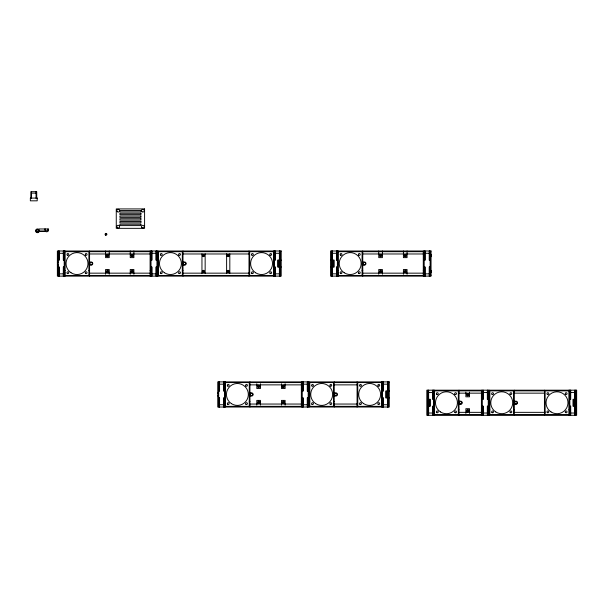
<?xml version="1.0" encoding="UTF-8"?>
<svg xmlns="http://www.w3.org/2000/svg" width="607" height="607" viewBox="0 0 607 607"><rect width="100%" height="100%" fill="white"/><g stroke="black" fill="none" stroke-linecap="round" stroke-linejoin="round"><path stroke-width="0.91" d="M31.518 193.132L36.041 193.132M39.045 228.968L48.598 228.976L48.431 230.797A2.071 2.071 0 0 1 44.895 230.797L44.728 228.976M40.054 230.979L44.068 230.979M39.06 231.479L45.077 231.479M65.131 251.693L88.888 251.693L88.888 275.441L65.131 275.441M89.578 251.693L150.104 251.693M182.995 251.693L249.007 251.693M273.446 251.693L249.689 251.693L249.689 275.441L273.446 275.441M338.319 251.693L362.068 251.693L362.068 275.441L338.319 275.441M362.758 251.693L423.284 251.693M59.198 253.286L63.31 253.286M151.932 253.286L156.045 253.286M275.275 253.286L279.387 253.286M332.378 253.286L336.49 253.286M425.112 253.286L429.225 253.286M89.578 253.976L150.104 253.976M182.995 253.976L249.007 253.976M362.758 253.976L423.284 253.976M58.28 260.137L59.198 260.137L59.198 251.002M64.221 260.137L63.31 260.137L63.31 251.002M151.022 260.137L151.932 260.137L151.932 251.002M156.955 260.137L156.045 260.137L156.045 251.002M274.364 260.137L275.275 260.137L275.275 251.002M281.216 260.137L277.558 260.137L277.558 266.997L281.216 266.997M330.549 260.137L334.207 260.137L334.207 266.997L330.549 266.997M337.401 260.137L336.49 260.137L336.49 251.002M424.202 260.137L425.112 260.137L425.112 251.002M430.135 260.137L429.225 260.137L429.225 251.002M89.578 261.966L91.171 261.966A1.601 1.601 0 0 1 92.772 263.567A1.601 1.601 0 0 1 91.171 265.168L89.578 265.168M182.995 261.966L184.596 261.966A1.601 1.601 0 0 1 186.19 263.567A1.601 1.601 0 0 1 184.596 265.168L182.995 265.168M362.758 261.966L364.352 261.966A1.601 1.601 0 0 1 365.953 263.567A1.601 1.601 0 0 1 364.352 265.168L362.758 265.168M57.369 262.095L58.28 262.095M57.369 262.649L58.28 262.619M57.369 264.508L58.28 264.508M57.369 265.039L58.28 265.039M58.28 266.997L59.198 266.997L59.198 276.132M64.221 266.997L63.31 266.997L63.31 276.132M151.022 266.997L151.932 266.997L151.932 276.132M156.955 266.997L156.045 266.997L156.045 276.132M274.364 266.997L275.275 266.997L275.275 276.132M337.401 266.997L336.49 266.997L336.49 276.132M424.202 266.997L425.112 266.997L425.112 276.132M430.135 266.997L429.225 266.997L429.225 276.132M64.221 270.646L65.131 270.646M88.888 270.646L89.578 270.646M150.104 270.646L151.022 270.646M156.955 270.646L158.556 270.646M182.312 270.646L182.995 270.646M273.446 270.646L274.364 270.646M337.401 270.646L338.319 270.646M362.068 270.646L362.758 270.646M423.284 270.646L424.202 270.646M430.135 270.646L431.053 270.646M64.448 272.93L65.131 272.93M249.007 272.93L249.689 272.93M337.629 272.93L338.319 272.93M89.578 273.158L150.104 273.158M182.995 273.158L249.007 273.158M362.758 273.158L423.284 273.158M59.198 273.848L63.31 273.848M151.932 273.848L156.045 273.848M275.275 273.848L279.387 273.848M332.378 273.848L336.49 273.848M425.112 273.848L429.225 273.848M64.221 275.214L65.131 275.214M88.888 275.214L89.578 275.214M150.104 275.214L151.022 275.214M156.955 275.214L158.556 275.214M182.312 275.214L182.995 275.214M249.007 275.214L249.689 275.214M273.446 275.214L274.364 275.214M337.401 275.214L338.319 275.214M362.068 275.214L362.758 275.214M423.284 275.214L424.202 275.214M430.135 275.214L431.053 275.214M89.578 275.441L150.104 275.441M182.995 275.441L249.007 275.441M362.758 275.441L423.284 275.441M225.508 382.585L249.265 382.585L249.265 406.333L225.508 406.333M249.947 382.585L301.345 382.585M334.237 382.585L357.075 382.585M381.515 382.585L357.758 382.585L357.758 406.333L381.515 406.333M219.567 384.178L223.68 384.178M303.166 384.178L307.279 384.178M383.343 384.178L387.456 384.178M249.947 384.868L301.345 384.868M334.237 384.868L357.075 384.868M434.574 390.87L458.331 390.87L458.331 414.627L434.574 414.627M459.021 390.87L481.404 390.87M514.296 390.87L544.441 390.87M568.88 390.87L545.132 390.87L545.132 414.627L568.88 414.627M218.657 391.029L219.567 391.029L219.567 381.894M224.598 391.029L223.68 391.029L223.68 381.894M302.256 391.029L303.166 391.029L303.166 381.894M308.197 391.029L307.279 391.029L307.279 381.894M382.425 391.029L383.343 391.029L383.343 381.894M389.284 391.029L385.627 391.029L385.627 397.881L389.284 397.881M428.641 392.471L432.753 392.471M483.233 392.471L487.338 392.471M570.709 392.471L574.821 392.471M249.947 392.858L251.548 392.858A1.601 1.601 0 0 1 253.149 394.459A1.601 1.601 0 0 1 251.548 396.06L249.947 396.06M334.237 392.858L335.83 392.858A1.601 1.601 0 0 1 337.431 394.459A1.601 1.601 0 0 1 335.83 396.06L334.237 396.06M217.746 392.987L218.657 392.987M459.021 393.154L481.404 393.154M514.296 393.154L544.441 393.154M217.746 393.541L218.657 393.511M217.746 395.4L218.657 395.4M217.746 395.931L218.657 395.931M218.657 397.881L219.567 397.881L219.567 407.024M224.598 397.881L223.68 397.881L223.68 407.024M302.256 397.881L303.166 397.881L303.166 407.024M308.197 397.881L307.279 397.881L307.279 407.024M382.425 397.881L383.343 397.881L383.343 407.024M427.723 399.323L430.469 399.323L430.469 406.174L427.723 406.174M433.664 399.323L432.753 399.323L432.753 390.187M482.315 399.323L483.233 399.323L483.233 390.187M488.256 399.323L487.338 399.323L487.338 390.187M569.798 399.323L570.709 399.323L570.709 390.187M575.74 399.323L572.993 399.323L572.993 406.174L575.74 406.174M459.021 401.151L460.614 401.151A1.601 1.601 0 0 1 462.215 402.752A1.601 1.601 0 0 1 460.614 404.345L459.021 404.345M514.296 401.151L515.889 401.151A1.601 1.601 0 0 1 517.49 402.752A1.601 1.601 0 0 1 515.889 404.345L514.296 404.345M224.598 401.538L225.508 401.538M249.265 401.538L249.947 401.538M301.345 401.538L302.256 401.538M308.197 401.538L309.79 401.538M333.547 401.538L334.237 401.538M381.515 401.538L382.425 401.538M224.825 403.822L225.508 403.822M357.075 403.822L357.758 403.822M249.947 404.05L301.345 404.05M334.237 404.05L357.075 404.05M219.567 404.74L223.68 404.74M303.166 404.74L307.279 404.74M383.343 404.74L387.456 404.74M224.598 406.106L225.508 406.106M249.265 406.106L249.947 406.106M301.345 406.106L302.256 406.106M308.197 406.106L309.79 406.106M333.547 406.106L334.237 406.106M357.075 406.106L357.758 406.106M381.515 406.106L382.425 406.106M433.664 406.174L432.753 406.174L432.753 415.309M482.315 406.174L483.233 406.174L483.233 415.309M488.256 406.174L487.338 406.174L487.338 415.309M569.798 406.174L570.709 406.174L570.709 415.309M249.947 406.333L301.345 406.333M334.237 406.333L357.075 406.333M433.664 409.831L434.574 409.831M458.331 409.831L459.021 409.831M481.404 409.831L482.315 409.831M488.256 409.831L489.857 409.831M513.605 409.831L514.296 409.831M568.88 409.831L569.798 409.831M433.891 412.115L434.574 412.115M544.441 412.115L545.132 412.115M459.021 412.343L481.404 412.343M514.296 412.343L544.441 412.343M428.641 413.026L432.753 413.026M483.233 413.026L487.338 413.026M570.709 413.026L574.821 413.026M433.664 414.399L434.574 414.399M458.331 414.399L459.021 414.399M481.404 414.399L482.315 414.399M488.256 414.399L489.857 414.399M513.605 414.399L514.296 414.399M544.441 414.399L545.132 414.399M568.88 414.399L569.798 414.399M459.021 414.627L481.404 414.627M514.296 414.627L544.441 414.627M45.343 228.976L45.373 229.393A1.29 1.29 0 0 0 46.663 230.789A1.29 1.29 0 0 0 47.945 229.393L47.945 228.976M575.74 390.187L575.74 415.309M575.049 390.187L575.049 399.323M575.049 406.174L575.049 415.309M574.821 390.187L574.821 415.309M573.911 399.323L573.911 406.174M570.481 390.187L570.481 399.323M570.481 406.174L570.481 415.309M569.798 390.187L569.798 415.309M569.571 390.187L569.571 415.309M568.88 390.187L568.88 415.309M544.441 390.187L544.441 415.309M514.296 390.187L514.296 415.309M489.166 390.187L489.166 415.309M488.256 390.187L488.256 415.309M487.573 390.187L487.573 399.323M487.573 406.174L487.573 415.309M482.997 390.187L482.997 399.323M482.997 406.174L482.997 415.309M482.315 390.187L482.315 415.309M481.404 390.187L481.404 415.309M469.522 392.076L469.522 396.811L465.873 396.811L465.873 392.076M469.522 413.42L469.522 408.686L465.873 408.686L465.873 413.42M459.021 390.187L459.021 415.309M434.574 390.187L434.574 415.309M433.891 390.187L433.891 415.309M433.664 390.187L433.664 415.309M432.981 390.187L432.981 399.323M432.981 406.174L432.981 415.309M431.395 254.477L431.395 256.67M431.395 270.464L431.395 272.657M430.135 251.002L430.135 276.132M429.551 399.323L429.551 406.174M429.453 251.002L429.453 260.137M429.453 266.997L429.453 276.132M428.641 390.187L428.641 415.309M428.413 390.187L428.413 399.323M428.413 406.174L428.413 415.309M427.723 390.187L427.723 415.309M424.885 251.002L424.885 260.137M424.885 266.997L424.885 276.132M424.202 251.002L424.202 276.132M423.284 251.002L423.284 276.132M407.069 251.002L407.069 257.626L403.412 257.626L403.412 251.002M407.069 274.235L407.069 269.508L403.412 269.508L403.412 274.235M388.366 381.894L388.366 407.024M387.683 381.894L387.683 391.029M387.683 397.881L387.683 407.024M387.456 381.894L387.456 407.024M386.538 391.029L386.538 397.881M383.116 381.894L383.116 391.029M383.116 397.881L383.116 407.024M382.402 251.002L382.402 257.626L378.745 257.626L378.745 251.002M382.402 274.235L382.402 269.508L378.745 269.508L378.745 274.235M382.425 381.894L382.425 407.024M382.198 381.894L382.198 407.024M381.515 381.894L381.515 407.024M362.758 251.002L362.758 276.132M357.075 381.894L357.075 407.024M338.319 251.002L338.319 276.132M337.629 251.002L337.629 276.132M337.401 251.002L337.401 276.132M336.718 251.002L336.718 260.137M336.718 266.997L336.718 276.132M334.237 381.894L334.237 407.024M333.289 260.137L333.289 266.997M332.378 251.002L332.378 276.132M332.15 251.002L332.15 260.137M332.15 266.997L332.15 276.132M331.46 251.002L331.46 276.132M309.471 385.369L309.471 387.562M309.471 401.356L309.471 403.549M309.107 381.894L309.107 407.024M308.197 381.894L308.197 407.024M307.506 381.894L307.506 391.029M307.506 397.881L307.506 407.024M302.939 381.894L302.939 391.029M302.939 397.881L302.939 407.024M302.256 381.894L302.256 407.024M301.345 381.894L301.345 407.024M285.123 383.791L285.123 388.518L281.473 388.518L281.473 383.791M285.123 405.127L285.123 400.4L281.473 400.4L281.473 405.127M280.297 251.002L280.297 276.132M279.615 251.002L279.615 260.137M279.615 266.997L279.615 276.132M279.387 251.002L279.387 276.132M278.469 260.137L278.469 266.997M275.047 251.002L275.047 260.137M275.047 266.997L275.047 276.132M274.364 251.002L274.364 276.132M274.129 251.002L274.129 276.132M273.446 251.002L273.446 276.132M260.456 383.791L260.456 388.518L256.799 388.518L256.799 383.791M260.456 405.127L260.456 400.4L256.799 400.4L256.799 405.127M249.947 381.894L249.947 407.024M249.007 251.002L249.007 276.132M229.818 253.794L229.818 273.34M226.623 253.794L226.623 273.34M225.508 381.894L225.508 407.024M224.825 381.894L224.825 407.024M224.598 381.894L224.598 407.024M223.907 381.894L223.907 391.029M223.907 397.881L223.907 407.024M219.339 381.894L219.339 391.029M219.339 397.881L219.339 407.024M218.657 381.894L218.657 407.024M205.151 253.794L205.151 273.34M201.956 253.794L201.956 273.34M182.995 251.002L182.995 276.132M158.237 254.477L158.237 256.67M158.237 270.464L158.237 272.657M157.873 251.002L157.873 276.132M156.955 251.002L156.955 276.132M156.272 251.002L156.272 260.137M156.272 266.997L156.272 276.132M151.704 251.002L151.704 260.137M151.704 266.997L151.704 276.132M151.022 251.002L151.022 276.132M150.104 251.002L150.104 276.132M133.889 251.002L133.889 257.626L130.232 257.626L130.232 251.002M133.889 274.235L133.889 269.508L130.232 269.508L130.232 274.235M109.222 251.002L109.222 257.626L105.565 257.626L105.565 251.002M109.222 274.235L109.222 269.508L105.565 269.508L105.565 274.235M89.578 251.002L89.578 276.132M65.131 251.002L65.131 276.132M64.448 251.002L64.448 276.132M64.221 251.002L64.221 276.132M63.538 251.002L63.538 260.137M63.538 266.997L63.538 276.132M58.97 251.002L58.97 260.137M58.97 266.997L58.97 276.132M58.28 251.002L58.28 276.132M36.724 198.087L36.724 191.691L30.828 191.691L30.828 198.087M36.041 191.691L36.041 198.314M31.518 191.691L31.518 198.314M107.12 255.448C107.773 256.867 108.145 254.272 107.12 255.448M131.787 255.448C132.44 256.867 132.812 254.272 131.787 255.448M203.057 255.448C203.709 256.86 204.066 254.287 203.057 255.448M227.724 255.448C228.376 256.86 228.733 254.287 227.724 255.448M258.362 386.34C259.007 387.759 259.379 385.164 258.362 386.34M283.029 386.34C283.674 387.759 284.046 385.164 283.029 386.34M380.301 255.448C380.923 256.867 381.355 254.265 380.301 255.448M404.968 255.448C405.597 256.867 406.03 254.265 404.968 255.448M467.428 394.633C468.073 396.045 468.445 393.457 467.428 394.633M105.542 234.219C106.157 235.948 106.862 232.944 105.542 234.219M107.143 271.359C107.492 272.877 108.372 270.411 107.143 271.359M131.81 271.359C132.159 272.877 133.047 270.411 131.81 271.359M203.072 271.359C203.428 272.877 204.309 270.411 203.072 271.359M227.739 271.359C228.095 272.877 228.976 270.411 227.739 271.359M258.377 402.251C258.734 403.769 259.614 401.303 258.377 402.251M283.044 402.251C283.37 403.769 284.319 401.303 283.044 402.251M380.323 271.359C380.672 272.877 381.553 270.411 380.323 271.359M404.99 271.359C405.339 272.877 406.227 270.411 404.99 271.359M467.443 410.544C467.8 412.062 468.68 409.596 467.443 410.544M37.202 198.087L30.35 198.087L30.35 200.826L37.202 200.826L37.202 198.087M144.587 208.922L116.263 208.922L116.263 228.338L144.587 228.338L144.587 208.922M140.93 210.523L119.913 210.523L119.913 211.896L140.93 211.896L140.93 210.523M140.93 213.262L119.913 213.262L119.913 214.635L140.93 214.635L140.93 213.262M140.93 216.009L119.913 216.009L119.913 217.374L140.93 217.374L140.93 216.009M140.93 218.748L119.913 218.748L119.913 220.113L140.93 220.113L140.93 218.748M140.93 221.487L119.913 221.487L119.913 222.86L140.93 222.86L140.93 221.487M140.93 224.226L119.913 224.226L119.913 225.599L140.93 225.599L140.93 224.226M281.216 251.002L57.369 251.002L57.369 276.132L281.216 276.132L281.216 251.002M431.053 251.002L330.549 251.002L330.549 276.132L431.053 276.132L431.053 251.002M182.312 251.693L158.556 251.693L158.556 275.441L182.312 275.441L182.312 251.693M389.284 381.894L217.746 381.894L217.746 407.024L389.284 407.024L389.284 381.894M333.547 382.585L309.79 382.585L309.79 406.333L333.547 406.333L333.547 382.585M576.65 390.187L426.812 390.187L426.812 415.309L576.65 415.309L576.65 390.187M513.605 390.87L489.857 390.87L489.857 414.627L513.605 414.627L513.605 390.87M36.898 231.472L36.746 231.297A0.88 0.88 0 0 1 37.346 229.939A0.88 0.88 0 0 1 38.324 231.055A0.88 0.88 0 0 1 36.898 231.472M36.42 232.367A1.882 1.882 0 0 0 39.356 230.941A1.882 1.882 0 0 0 36.655 229.112A1.882 1.882 0 0 0 36.42 232.367M36.701 231.95A1.381 1.381 0 0 0 38.856 230.903A1.381 1.381 0 0 0 36.875 229.567A1.381 1.381 0 0 0 36.701 231.95M515.237 403.708A1.168 1.168 0 0 0 517.05 402.836A1.168 1.168 0 0 0 515.389 401.697A1.168 1.168 0 0 0 515.237 403.708M495.752 411.941A10.964 10.964 0 0 0 512.68 403.336A10.964 10.964 0 0 0 496.761 392.972A10.964 10.964 0 0 0 495.752 411.941M491.989 412.57A0.91 0.91 0 0 0 493.491 412.07A0.91 0.91 0 0 0 492.307 411.015A0.91 0.91 0 0 0 491.989 412.57M510.221 412.532A0.91 0.91 0 0 0 511.754 412.123A0.91 0.91 0 0 0 510.631 411A0.91 0.91 0 0 0 510.221 412.532M510.229 394.269A0.91 0.91 0 0 0 511.754 393.837A0.91 0.91 0 0 0 510.616 392.737A0.91 0.91 0 0 0 510.229 394.269M492.034 394.338A0.91 0.91 0 0 0 493.499 393.738A0.91 0.91 0 0 0 492.247 392.767A0.91 0.91 0 0 0 492.034 394.338M551.027 411.941A10.964 10.964 0 0 0 567.955 403.336A10.964 10.964 0 0 0 552.044 392.972A10.964 10.964 0 0 0 551.027 411.941M547.264 412.57A0.91 0.91 0 0 0 548.766 412.07A0.91 0.91 0 0 0 547.582 411.015A0.91 0.91 0 0 0 547.264 412.57M565.496 412.532A0.91 0.91 0 0 0 567.029 412.123A0.91 0.91 0 0 0 565.906 411A0.91 0.91 0 0 0 565.496 412.532M565.504 394.269A0.91 0.91 0 0 0 567.029 393.837A0.91 0.91 0 0 0 565.891 392.737A0.91 0.91 0 0 0 565.504 394.269M547.309 394.338A0.91 0.91 0 0 0 548.774 393.738A0.91 0.91 0 0 0 547.522 392.767A0.91 0.91 0 0 0 547.309 394.338M459.962 403.708A1.168 1.168 0 0 0 461.775 402.836A1.168 1.168 0 0 0 460.114 401.697A1.168 1.168 0 0 0 459.962 403.708M467.155 411.607A1.146 1.146 0 0 0 468.945 410.78A1.146 1.146 0 0 0 467.329 409.642A1.146 1.146 0 0 0 467.155 411.607M467.238 395.673A1.146 1.146 0 0 0 468.953 394.687A1.146 1.146 0 0 0 467.238 393.7A1.146 1.146 0 0 0 467.238 395.673M440.47 411.941A10.964 10.964 0 0 0 457.405 403.336A10.964 10.964 0 0 0 441.486 392.972A10.964 10.964 0 0 0 440.47 411.941M436.714 412.57A0.91 0.91 0 0 0 438.216 412.07A0.91 0.91 0 0 0 437.032 411.015A0.91 0.91 0 0 0 436.714 412.57M454.947 412.532A0.91 0.91 0 0 0 456.472 412.123A0.91 0.91 0 0 0 455.356 411A0.91 0.91 0 0 0 454.947 412.532M454.954 394.269A0.91 0.91 0 0 0 456.479 393.837A0.91 0.91 0 0 0 455.341 392.737A0.91 0.91 0 0 0 454.954 394.269M436.759 394.338A0.91 0.91 0 0 0 438.224 393.738A0.91 0.91 0 0 0 436.972 392.767A0.91 0.91 0 0 0 436.759 394.338M335.185 395.4A1.146 1.146 0 0 0 336.968 394.542A1.146 1.146 0 0 0 335.337 393.427A1.146 1.146 0 0 0 335.185 395.4M315.693 403.647A10.964 10.964 0 0 0 332.621 395.043A10.964 10.964 0 0 0 316.702 384.686A10.964 10.964 0 0 0 315.693 403.647M311.93 404.277A0.91 0.91 0 0 0 313.432 403.784A0.91 0.91 0 0 0 312.248 402.729A0.91 0.91 0 0 0 311.93 404.277M330.162 404.239A0.91 0.91 0 0 0 331.688 403.83A0.91 0.91 0 0 0 330.572 402.714A0.91 0.91 0 0 0 330.162 404.239M330.17 385.976A0.91 0.91 0 0 0 331.695 385.544A0.91 0.91 0 0 0 330.557 384.443A0.91 0.91 0 0 0 330.17 385.976M311.975 386.044A0.91 0.91 0 0 0 313.44 385.445A0.91 0.91 0 0 0 312.188 384.474A0.91 0.91 0 0 0 311.975 386.044M363.654 403.647A10.964 10.964 0 0 0 380.589 395.043A10.964 10.964 0 0 0 364.67 384.686A10.964 10.964 0 0 0 363.654 403.647M359.89 404.277A0.91 0.91 0 0 0 361.393 403.784A0.91 0.91 0 0 0 360.217 402.729A0.91 0.91 0 0 0 359.89 404.277M378.131 404.239A0.91 0.91 0 0 0 379.656 403.83A0.91 0.91 0 0 0 378.533 402.714A0.91 0.91 0 0 0 378.131 404.239M378.138 385.976A0.91 0.91 0 0 0 379.663 385.544A0.91 0.91 0 0 0 378.525 384.443A0.91 0.91 0 0 0 378.138 385.976M359.943 386.044A0.91 0.91 0 0 0 361.408 385.445A0.91 0.91 0 0 0 360.156 384.474A0.91 0.91 0 0 0 359.943 386.044M250.903 395.4A1.146 1.146 0 0 0 252.687 394.542A1.146 1.146 0 0 0 251.055 393.427A1.146 1.146 0 0 0 250.903 395.4M282.756 403.321A1.146 1.146 0 0 0 284.546 402.487A1.146 1.146 0 0 0 282.93 401.348A1.146 1.146 0 0 0 282.756 403.321M282.839 387.387A1.146 1.146 0 0 0 284.554 386.393A1.146 1.146 0 0 0 282.839 385.407A1.146 1.146 0 0 0 282.839 387.387M258.089 403.321A1.146 1.146 0 0 0 259.879 402.487A1.146 1.146 0 0 0 258.263 401.348A1.146 1.146 0 0 0 258.089 403.321M258.172 387.387A1.146 1.146 0 0 0 259.887 386.393A1.146 1.146 0 0 0 258.172 385.407A1.146 1.146 0 0 0 258.172 387.387M231.404 403.647A10.964 10.964 0 0 0 248.331 395.043A10.964 10.964 0 0 0 232.42 384.686A10.964 10.964 0 0 0 231.404 403.647M227.64 404.277A0.91 0.91 0 0 0 229.143 403.784A0.91 0.91 0 0 0 227.966 402.729A0.91 0.91 0 0 0 227.64 404.277M245.881 404.239A0.91 0.91 0 0 0 247.406 403.83A0.91 0.91 0 0 0 246.283 402.714A0.91 0.91 0 0 0 245.881 404.239M245.888 385.976A0.91 0.91 0 0 0 247.406 385.544A0.91 0.91 0 0 0 246.275 384.443A0.91 0.91 0 0 0 245.888 385.976M227.693 386.044A0.91 0.91 0 0 0 229.158 385.445A0.91 0.91 0 0 0 227.906 384.474A0.91 0.91 0 0 0 227.693 386.044M142.008 227.739A1.373 1.373 0 0 0 144.223 226.889A1.373 1.373 0 0 0 142.387 225.394A1.373 1.373 0 0 0 142.008 227.739M141.977 211.722A1.373 1.373 0 0 0 144.216 210.94A1.373 1.373 0 0 0 142.417 209.392A1.373 1.373 0 0 0 141.977 211.722M117.242 211.661A1.373 1.373 0 0 0 119.526 211.031A1.373 1.373 0 0 0 117.841 209.362A1.373 1.373 0 0 0 117.242 211.661M117.295 227.693A1.373 1.373 0 0 0 119.541 226.95A1.373 1.373 0 0 0 117.773 225.372A1.373 1.373 0 0 0 117.295 227.693M363.699 264.531A1.168 1.168 0 0 0 365.52 263.658A1.168 1.168 0 0 0 363.851 262.52A1.168 1.168 0 0 0 363.699 264.531M404.694 272.429A1.146 1.146 0 0 0 406.493 271.595A1.146 1.146 0 0 0 404.877 270.456A1.146 1.146 0 0 0 404.694 272.429M404.786 256.495A1.146 1.146 0 0 0 406.5 255.501A1.146 1.146 0 0 0 404.786 254.515A1.146 1.146 0 0 0 404.786 256.495M380.028 272.429A1.146 1.146 0 0 0 381.826 271.595A1.146 1.146 0 0 0 380.21 270.456A1.146 1.146 0 0 0 380.028 272.429M380.119 256.495A1.146 1.146 0 0 0 381.826 255.501A1.146 1.146 0 0 0 380.119 254.515A1.146 1.146 0 0 0 380.119 256.495M344.215 272.755A10.964 10.964 0 0 0 361.142 264.151A10.964 10.964 0 0 0 345.224 253.794A10.964 10.964 0 0 0 344.215 272.755M340.451 273.385A0.91 0.91 0 0 0 341.953 272.892A0.91 0.91 0 0 0 340.77 271.837A0.91 0.91 0 0 0 340.451 273.385M358.684 273.347A0.91 0.91 0 0 0 360.217 272.938A0.91 0.91 0 0 0 359.094 271.822A0.91 0.91 0 0 0 358.684 273.347M358.691 255.084A0.91 0.91 0 0 0 360.217 254.652A0.91 0.91 0 0 0 359.078 253.551A0.91 0.91 0 0 0 358.691 255.084M340.497 255.152A0.91 0.91 0 0 0 341.961 254.553A0.91 0.91 0 0 0 340.709 253.582A0.91 0.91 0 0 0 340.497 255.152M105.535 235.114A0.91 0.91 0 0 0 106.9 234.325A0.91 0.91 0 0 0 105.535 233.536A0.91 0.91 0 0 0 105.535 235.114M183.951 264.508A1.146 1.146 0 0 0 185.734 263.65A1.146 1.146 0 0 0 184.103 262.535A1.146 1.146 0 0 0 183.951 264.508M227.45 272.429A1.146 1.146 0 0 0 229.241 271.595A1.146 1.146 0 0 0 227.625 270.456A1.146 1.146 0 0 0 227.45 272.429M227.534 256.495A1.146 1.146 0 0 0 229.249 255.501A1.146 1.146 0 0 0 227.534 254.515A1.146 1.146 0 0 0 227.534 256.495M202.784 272.429A1.146 1.146 0 0 0 204.574 271.595A1.146 1.146 0 0 0 202.958 270.456A1.146 1.146 0 0 0 202.784 272.429M202.867 256.495A1.146 1.146 0 0 0 204.582 255.501A1.146 1.146 0 0 0 202.867 254.515A1.146 1.146 0 0 0 202.867 256.495M164.451 272.755A10.964 10.964 0 0 0 181.379 264.151A10.964 10.964 0 0 0 165.468 253.794A10.964 10.964 0 0 0 164.451 272.755M160.688 273.385A0.91 0.91 0 0 0 162.19 272.892A0.91 0.91 0 0 0 161.007 271.837A0.91 0.91 0 0 0 160.688 273.385M178.928 273.347A0.91 0.91 0 0 0 180.454 272.938A0.91 0.91 0 0 0 179.331 271.822A0.91 0.91 0 0 0 178.928 273.347M178.936 255.084A0.91 0.91 0 0 0 180.454 254.652A0.91 0.91 0 0 0 179.323 253.551A0.91 0.91 0 0 0 178.936 255.084M160.734 255.152A0.91 0.91 0 0 0 162.198 254.553A0.91 0.91 0 0 0 160.954 253.582A0.91 0.91 0 0 0 160.734 255.152M255.585 272.755A10.964 10.964 0 0 0 272.52 264.151A10.964 10.964 0 0 0 256.602 253.794A10.964 10.964 0 0 0 255.585 272.755M251.822 273.385A0.91 0.91 0 0 0 253.331 272.892A0.91 0.91 0 0 0 252.148 271.837A0.91 0.91 0 0 0 251.822 273.385M270.062 273.347A0.91 0.91 0 0 0 271.587 272.938A0.91 0.91 0 0 0 270.464 271.822A0.91 0.91 0 0 0 270.062 273.347M270.069 255.084A0.91 0.91 0 0 0 271.595 254.652A0.91 0.91 0 0 0 270.456 253.551A0.91 0.91 0 0 0 270.069 255.084M251.875 255.152A0.91 0.91 0 0 0 253.339 254.553A0.91 0.91 0 0 0 252.087 253.582A0.91 0.91 0 0 0 251.875 255.152M90.519 264.531A1.168 1.168 0 0 0 92.332 263.658A1.168 1.168 0 0 0 90.671 262.52A1.168 1.168 0 0 0 90.519 264.531M131.514 272.429A1.146 1.146 0 0 0 133.312 271.595A1.146 1.146 0 0 0 131.696 270.456A1.146 1.146 0 0 0 131.514 272.429M131.605 256.495A1.146 1.146 0 0 0 133.312 255.501A1.146 1.146 0 0 0 131.605 254.515A1.146 1.146 0 0 0 131.605 256.495M106.847 272.429A1.146 1.146 0 0 0 108.645 271.595A1.146 1.146 0 0 0 107.029 270.456A1.146 1.146 0 0 0 106.847 272.429M106.931 256.495A1.146 1.146 0 0 0 108.645 255.501A1.146 1.146 0 0 0 106.931 254.515A1.146 1.146 0 0 0 106.931 256.495M71.034 272.755A10.964 10.964 0 0 0 87.962 264.151A10.964 10.964 0 0 0 72.043 253.794A10.964 10.964 0 0 0 71.034 272.755M67.271 273.385A0.91 0.91 0 0 0 68.773 272.892A0.91 0.91 0 0 0 67.589 271.837A0.91 0.91 0 0 0 67.271 273.385M85.504 273.347A0.91 0.91 0 0 0 87.029 272.938A0.91 0.91 0 0 0 85.913 271.822A0.91 0.91 0 0 0 85.504 273.347M85.511 255.084A0.91 0.91 0 0 0 87.036 254.652A0.91 0.91 0 0 0 85.898 253.551A0.91 0.91 0 0 0 85.511 255.084M67.316 255.152A0.91 0.91 0 0 0 68.781 254.553A0.91 0.91 0 0 0 67.529 253.582A0.91 0.91 0 0 0 67.316 255.152"/></g></svg>
